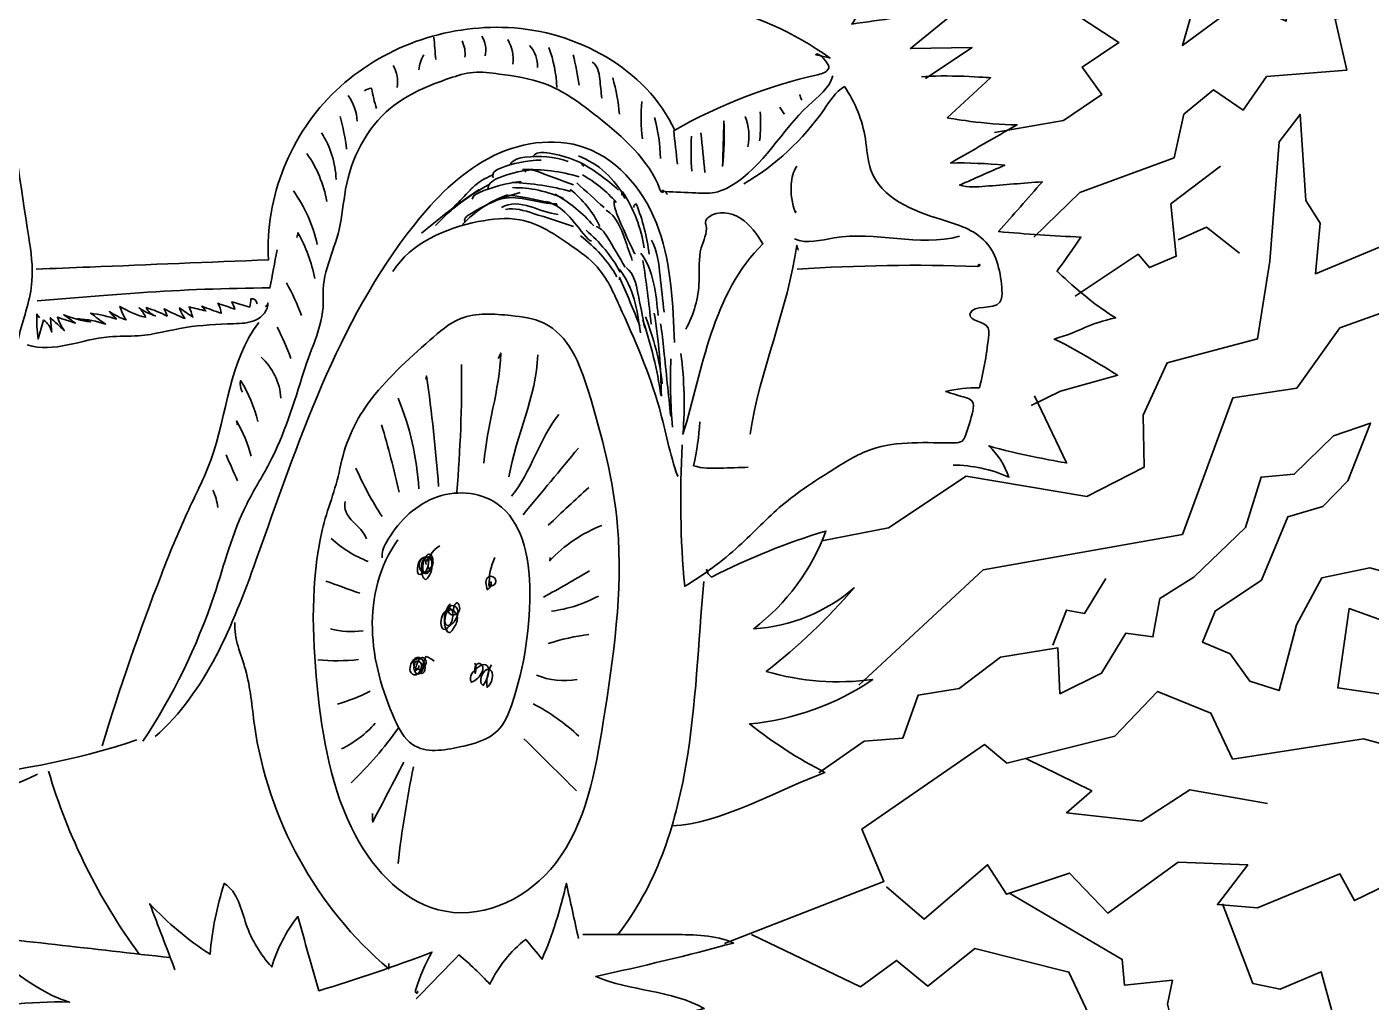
# Model space of a CAD drawing. Extents: x 6 to 143, y -103 to -23.
# Drawn here: x 101.28 to 124.5, y -82.85 to -66.01 of the extents above; entities that cross this region are included whole.
import ezdxf

# ---------------------------------------------------------------- set-up
doc = ezdxf.new("R2010")
doc.units = 0
doc.header["$MEASUREMENT"] = 0
doc.layers.add('Delorean', color=7, linetype='Continuous', lineweight=0)
doc.layers.add('Lightning', color=7, linetype='Continuous', lineweight=0)

msp = doc.modelspace()

# ---------------------------------------------------------------- linework, layer by layer
at = {"layer": 'Delorean', "color": 250, "lineweight": 35, "true_color": 0x231f20}
for points, knots in [([(101.445, -70.192), (101.753, -70.179), (102.062, -70.167), (102.37, -70.155), (103.399, -70.113), (104.428, -70.072), (105.457, -70.03), (105.391, -68.949), (105.839, -67.853), (106.624, -67.106), (107.409, -66.359), (108.512, -65.967), (109.594, -66.02), (110.776, -66.079), (111.97, -66.72), (112.471, -67.792), (113.242, -67.353), (114.078, -67.029), (114.944, -66.834), (115.018, -66.817), (115.103, -66.792), (115.13, -66.721), (115.157, -66.65), (114.944, -66.421), (114.907, -66.488), (114.99, -66.508), (115.072, -66.527), (115.154, -66.547), (113.905, -65.641), (112.315, -65.379), (110.79, -65.142), (109.133, -64.885), (107.477, -64.628), (105.82, -64.371), (105.253, -64.283), (104.684, -64.195), (104.11, -64.172), (103.127, -64.132), (102.137, -64.285), (101.16, -64.165), (100.69, -64.107), (100.227, -63.987), (99.753, -63.961)], [0, 0, 0, 0, 1, 1, 1, 2, 2, 2, 3, 3, 3, 4, 4, 4, 5, 5, 5, 6, 6, 6, 7, 7, 7, 8, 8, 8, 9, 9, 9, 10, 10, 10, 11, 11, 11, 12, 12, 12, 13, 13, 13, 14, 14, 14, 14]), ([(100.395, -64.287), (100.774, -66.059), (101.046, -67.851), (101.317, -69.643), (101.355, -69.893), (101.393, -70.146), (101.373, -70.398), (101.348, -70.711), (101.235, -71.009), (101.156, -71.312), (101.005, -71.893), (100.979, -72.506), (100.764, -73.067), (100.625, -73.431), (100.41, -73.763), (100.279, -74.131), (100.152, -74.491), (100.109, -74.874), (100.011, -75.243), (99.876, -75.753), (99.638, -76.228), (99.434, -76.715), (99.131, -77.442), (98.903, -78.201), (98.755, -78.975), (98.777, -78.93), (98.799, -78.884), (98.821, -78.839)], [0, 0, 0, 0, 1, 1, 1, 2, 2, 2, 3, 3, 3, 4, 4, 4, 5, 5, 5, 6, 6, 6, 7, 7, 7, 8, 8, 8, 9, 9, 9, 9]), ([(103.289, -78.344), (103.807, -77.561), (104.221, -76.71), (104.518, -75.82), (104.694, -75.292), (104.831, -74.747), (105.08, -74.249), (105.2, -74.009), (105.345, -73.784), (105.469, -73.547), (105.732, -73.046), (105.899, -72.502), (106.066, -71.961), (106.183, -71.581), (106.431, -71.098), (106.401, -70.698), (106.37, -70.271), (106.578, -69.916), (106.677, -69.508), (106.732, -69.28), (106.746, -69.044), (106.788, -68.813), (106.886, -68.276), (107.144, -67.756), (107.566, -67.41), (107.861, -67.168), (108.221, -67.019), (108.583, -66.896), (108.716, -66.85), (108.851, -66.807), (108.991, -66.794), (109.141, -66.78), (109.292, -66.801), (109.441, -66.822), (109.703, -66.858), (109.967, -66.895), (110.216, -66.986), (110.558, -67.112), (110.855, -67.336), (111.141, -67.563), (111.578, -67.91), (112.022, -68.294), (112.216, -68.817), (112.222, -68.833), (112.228, -68.85), (112.243, -68.859), (112.257, -68.868), (112.281, -68.861), (112.282, -68.844), (112.283, -68.827), (112.248, -68.827), (112.253, -68.843)], [0, 0, 0, 0, 1, 1, 1, 2, 2, 2, 3, 3, 3, 4, 4, 4, 5, 5, 5, 6, 6, 6, 7, 7, 7, 8, 8, 8, 9, 9, 9, 10, 10, 10, 11, 11, 11, 12, 12, 12, 13, 13, 13, 14, 14, 14, 15, 15, 15, 16, 16, 16, 17, 17, 17, 17]), ([(111.046, -66.617), (111.143, -66.673), (111.165, -66.8), (111.177, -66.911), (111.189, -67.02), (111.201, -67.129), (111.212, -67.238)], [0, 0, 0, 0, 1, 1, 1, 2, 2, 2, 2]), ([(107.112, -67.115), (107.147, -67.086), (107.192, -67.069), (107.237, -67.067), (107.256, -67.186), (107.285, -67.304), (107.323, -67.418)], [0, 0, 0, 0, 1, 1, 1, 2, 2, 2, 2]), ([(112.347, -68.903), (112.334, -68.886), (112.32, -68.868), (112.306, -68.851), (112.482, -68.859), (112.658, -68.867), (112.835, -68.875), (112.961, -68.881), (113.09, -68.887), (113.213, -68.855), (113.298, -68.833), (113.378, -68.794), (113.454, -68.749), (114.005, -68.418), (114.311, -67.799), (114.784, -67.363), (114.948, -67.211), (115.143, -67.067), (115.204, -66.852)], [0, 0, 0, 0, 1, 1, 1, 2, 2, 2, 3, 3, 3, 4, 4, 4, 5, 5, 5, 6, 6, 6, 6]), ([(112.602, -73.227), (112.554, -74.04), (112.568, -74.856), (112.644, -75.667), (112.979, -75.468), (113.294, -75.234), (113.581, -74.97), (113.833, -74.74), (114.065, -74.487), (114.326, -74.266), (114.593, -74.042), (114.888, -73.854), (115.183, -73.667), (115.4, -73.529), (115.619, -73.39), (115.862, -73.306), (116.32, -73.147), (116.82, -73.196), (117.305, -73.189), (117.349, -73.188), (117.397, -73.186), (117.432, -73.159), (117.462, -73.136), (117.478, -73.099), (117.491, -73.063), (117.542, -72.925), (117.585, -72.784), (117.617, -72.641), (117.63, -72.582), (117.64, -72.513), (117.601, -72.466), (117.575, -72.434), (117.534, -72.421), (117.494, -72.409), (117.378, -72.375), (117.263, -72.34), (117.147, -72.305), (117.339, -72.26), (117.536, -72.238), (117.733, -72.24), (117.811, -71.938), (117.864, -71.63), (117.893, -71.32), (117.897, -71.28), (117.899, -71.239), (117.882, -71.203), (117.822, -71.078), (117.566, -71.106), (117.569, -70.967), (117.625, -70.779), (117.967, -70.915), (118.085, -70.759), (118.127, -70.703), (118.126, -70.628), (118.122, -70.558), (118.102, -70.26), (118.043, -69.945), (117.842, -69.723), (117.647, -69.509), (117.353, -69.42), (117.076, -69.336), (116.584, -69.186), (116.035, -68.967), (115.859, -68.484), (115.797, -68.311), (115.791, -68.124), (115.763, -67.943), (115.713, -67.62), (115.588, -67.309), (115.402, -67.04), (115.248, -67.128), (115.15, -67.287), (115.049, -67.433), (114.689, -67.957), (114.212, -68.399), (113.664, -68.719)], [0, 0, 0, 0, 1, 1, 1, 2, 2, 2, 3, 3, 3, 4, 4, 4, 5, 5, 5, 6, 6, 6, 7, 7, 7, 8, 8, 8, 9, 9, 9, 10, 10, 10, 11, 11, 11, 12, 12, 12, 13, 13, 13, 14, 14, 14, 15, 15, 15, 16, 16, 16, 17, 17, 17, 18, 18, 18, 19, 19, 19, 20, 20, 20, 21, 21, 21, 22, 22, 22, 23, 23, 23, 24, 24, 24, 25, 25, 25, 25]), ([(113.296, -68.419), (113.323, -68.159), (113.331, -67.897), (113.32, -67.636), (113.312, -67.897), (113.305, -68.158), (113.296, -68.419)], [0, 0, 0, 0, 1, 1, 1, 2, 2, 2, 2]), ([(103.498, -78.264), (104.386, -77.484), (104.841, -76.335), (105.24, -75.223), (105.967, -73.202), (106.639, -71.105), (107.976, -69.424), (108.334, -68.973), (108.746, -68.551), (109.254, -68.279), (109.762, -68.008), (110.379, -67.902), (110.922, -68.094), (111.541, -68.314), (111.98, -68.891), (112.197, -69.512), (112.414, -70.133), (112.442, -70.801), (112.467, -71.458)], [0, 0, 0, 0, 1, 1, 1, 2, 2, 2, 3, 3, 3, 4, 4, 4, 5, 5, 5, 6, 6, 6, 6]), ([(109.633, -68.381), (109.683, -68.298), (109.788, -68.271), (109.884, -68.259), (110.135, -68.228), (110.393, -68.253), (110.633, -68.332)], [0, 0, 0, 0, 1, 1, 1, 2, 2, 2, 2]), ([(110.022, -68.26), (110.04, -68.185), (110.141, -68.172), (110.218, -68.18), (110.457, -68.203), (110.692, -68.274), (110.905, -68.386)], [0, 0, 0, 0, 1, 1, 1, 2, 2, 2, 2]), ([(109.338, -68.616), (109.317, -68.585), (109.328, -68.54), (109.353, -68.512), (109.378, -68.483), (109.414, -68.467), (109.449, -68.453), (109.677, -68.362), (109.921, -68.313), (110.166, -68.308)], [0, 0, 0, 0, 1, 1, 1, 2, 2, 2, 3, 3, 3, 3]), ([(109.887, -68.515), (109.92, -68.457), (110.006, -68.473), (110.069, -68.495), (110.287, -68.576), (110.506, -68.656), (110.725, -68.736)], [0, 0, 0, 0, 1, 1, 1, 2, 2, 2, 2]), ([(110.902, -68.42), (110.884, -68.408), (110.872, -68.387), (110.87, -68.366), (111.097, -68.494), (111.309, -68.649), (111.499, -68.827)], [0, 0, 0, 0, 1, 1, 1, 2, 2, 2, 2]), ([(114.578, -68.415), (114.516, -68.504), (114.491, -68.614), (114.483, -68.723), (114.47, -68.89), (114.496, -69.059), (114.556, -69.216), (114.562, -69.209), (114.567, -69.203), (114.573, -69.196)], [0, 0, 0, 0, 1, 1, 1, 2, 2, 2, 3, 3, 3, 3]), ([(108.624, -69.155), (108.718, -69.057), (108.811, -68.959), (108.904, -68.861), (108.947, -68.817), (108.989, -68.772), (109.037, -68.733), (109.13, -68.657), (109.24, -68.605), (109.348, -68.554)], [0, 0, 0, 0, 1, 1, 1, 2, 2, 2, 3, 3, 3, 3]), ([(108.974, -68.982), (108.982, -68.927), (109.039, -68.895), (109.09, -68.872), (109.321, -68.772), (109.567, -68.705), (109.817, -68.676)], [0, 0, 0, 0, 1, 1, 1, 2, 2, 2, 2]), ([(109.243, -68.808), (109.248, -68.706), (109.355, -68.643), (109.45, -68.606), (109.611, -68.544), (109.78, -68.502), (109.952, -68.48)], [0, 0, 0, 0, 1, 1, 1, 2, 2, 2, 2]), ([(108.855, -69.383), (108.838, -69.363), (108.841, -69.331), (108.855, -69.308), (108.87, -69.285), (108.893, -69.27), (108.915, -69.255), (109.189, -69.08), (109.49, -68.949), (109.805, -68.869)], [0, 0, 0, 0, 1, 1, 1, 2, 2, 2, 3, 3, 3, 3]), ([(111.559, -68.915), (111.555, -68.895), (111.559, -68.874), (111.572, -68.857), (111.765, -69.147), (111.893, -69.481), (111.942, -69.826)], [0, 0, 0, 0, 1, 1, 1, 2, 2, 2, 2]), ([(109.48, -69.129), (109.623, -69.038), (109.81, -69.059), (109.972, -69.109), (110.134, -69.158), (110.291, -69.234), (110.461, -69.245)], [0, 0, 0, 0, 1, 1, 1, 2, 2, 2, 2]), ([(109.55, -69.161), (109.71, -69.127), (109.873, -69.178), (110.028, -69.228), (110.261, -69.304), (110.494, -69.38), (110.726, -69.455)], [0, 0, 0, 0, 1, 1, 1, 2, 2, 2, 2]), ([(110.259, -69.024), (110.418, -69.065), (110.551, -69.174), (110.662, -69.296), (110.772, -69.418), (110.866, -69.555), (110.979, -69.674), (110.995, -69.69), (111.014, -69.707), (111.036, -69.707)], [0, 0, 0, 0, 1, 1, 1, 2, 2, 2, 3, 3, 3, 3]), ([(111.424, -69.049), (111.424, -69.037), (111.423, -69.025), (111.423, -69.013), (111.418, -69.096), (111.449, -69.176), (111.48, -69.252), (111.57, -69.475), (111.668, -69.695), (111.773, -69.911), (111.775, -69.917), (111.78, -69.924), (111.786, -69.923), (111.792, -69.923), (111.792, -69.91), (111.786, -69.913)], [0, 0, 0, 0, 1, 1, 1, 2, 2, 2, 3, 3, 3, 4, 4, 4, 5, 5, 5, 5]), ([(111.761, -69.129), (111.758, -69.1), (111.779, -69.071), (111.807, -69.064), (111.918, -69.343), (111.993, -69.636), (112.03, -69.934)], [0, 0, 0, 0, 1, 1, 1, 2, 2, 2, 2]), ([(107.603, -70.231), (107.919, -69.739), (108.506, -69.486), (109.08, -69.371), (109.316, -69.324), (109.561, -69.295), (109.798, -69.339), (110.126, -69.4), (110.411, -69.595), (110.685, -69.787), (110.843, -69.897), (111.002, -70.009), (111.13, -70.152), (111.303, -70.346), (111.411, -70.587), (111.517, -70.823), (111.776, -71.402), (112.036, -71.984), (112.206, -72.594), (112.314, -72.985), (112.385, -73.386), (112.523, -73.767), (112.508, -73.732), (112.493, -73.697), (112.478, -73.662)], [0, 0, 0, 0, 1, 1, 1, 2, 2, 2, 3, 3, 3, 4, 4, 4, 5, 5, 5, 6, 6, 6, 7, 7, 7, 8, 8, 8, 8]), ([(111.288, -69.174), (111.464, -69.275), (111.544, -69.483), (111.61, -69.674), (111.653, -69.797), (111.696, -69.92), (111.739, -70.043)], [0, 0, 0, 0, 1, 1, 1, 2, 2, 2, 2]), ([(112.662, -71.227), (112.803, -70.975), (112.883, -70.688), (112.893, -70.399), (112.9, -70.206), (112.876, -70.008), (112.929, -69.822), (112.965, -69.697), (113.037, -69.573), (113.014, -69.444), (113.008, -69.415), (112.999, -69.386), (113.006, -69.357), (113.013, -69.329), (113.035, -69.308), (113.058, -69.291), (113.216, -69.174), (113.446, -69.206), (113.61, -69.314), (113.774, -69.421), (113.887, -69.589), (113.995, -69.752), (113.565, -70.173), (113.293, -70.731), (113.102, -71.301), (112.91, -71.871), (112.79, -72.463), (112.614, -73.038), (112.649, -72.576), (112.638, -72.11), (112.579, -71.65)], [0, 0, 0, 0, 1, 1, 1, 2, 2, 2, 3, 3, 3, 4, 4, 4, 5, 5, 5, 6, 6, 6, 7, 7, 7, 8, 8, 8, 9, 9, 9, 10, 10, 10, 10]), ([(105.946, -69.645), (105.953, -69.618), (105.959, -69.59), (105.965, -69.563), (106.101, -69.809), (106.2, -70.075), (106.256, -70.351)], [0, 0, 0, 0, 1, 1, 1, 2, 2, 2, 2]), ([(111.115, -69.453), (111.2, -69.478), (111.255, -69.558), (111.303, -69.633), (111.411, -69.806), (111.514, -69.982), (111.613, -70.16)], [0, 0, 0, 0, 1, 1, 1, 2, 2, 2, 2]), ([(114.541, -69.668), (114.751, -69.765), (114.994, -69.689), (115.222, -69.651), (115.937, -69.532), (116.688, -69.814), (117.389, -69.624)], [0, 0, 0, 0, 1, 1, 1, 2, 2, 2, 2]), ([(101.461, -70.737), (101.843, -70.707), (102.225, -70.677), (102.606, -70.646), (102.814, -70.63), (103.022, -70.614), (103.229, -70.599), (103.979, -70.547), (104.73, -70.519), (105.481, -70.516), (105.522, -70.298), (105.563, -70.079), (105.604, -69.86)], [0, 0, 0, 0, 1, 1, 1, 2, 2, 2, 3, 3, 3, 4, 4, 4, 4]), ([(112.07, -69.69), (112.171, -69.878), (112.196, -70.097), (112.22, -70.309), (112.242, -70.518), (112.265, -70.727), (112.288, -70.936)], [0, 0, 0, 0, 1, 1, 1, 2, 2, 2, 2]), ([(114.604, -69.864), (114.596, -69.836), (114.588, -69.807), (114.581, -69.778), (114.422, -70.888), (113.94, -71.931), (113.773, -73.039)], [0, 0, 0, 0, 1, 1, 1, 2, 2, 2, 2]), ([(111.635, -70.165), (111.764, -70.269), (111.804, -70.445), (111.836, -70.607), (111.875, -70.807), (111.915, -71.008), (111.954, -71.209)], [0, 0, 0, 0, 1, 1, 1, 2, 2, 2, 2]), ([(114.588, -70.193), (115.622, -70.124), (116.658, -70.108), (117.693, -70.143), (117.712, -70.144), (117.737, -70.14), (117.74, -70.122), (117.743, -70.103), (117.702, -70.113), (117.718, -70.123)], [0, 0, 0, 0, 1, 1, 1, 2, 2, 2, 3, 3, 3, 3]), ([(111.518, -70.375), (111.517, -70.361), (111.516, -70.347), (111.515, -70.333), (111.641, -70.611), (111.76, -70.892), (111.871, -71.177)], [0, 0, 0, 0, 1, 1, 1, 2, 2, 2, 2]), ([(101.289, -71.501), (101.747, -71.642), (102.226, -71.404), (102.703, -71.36), (102.872, -71.345), (103.043, -71.354), (103.213, -71.342), (103.487, -71.321), (103.754, -71.243), (104.025, -71.199), (104.299, -71.155), (104.576, -71.144), (104.853, -71.134), (104.983, -71.13), (105.116, -71.125), (105.234, -71.071), (105.352, -71.018), (105.452, -70.903), (105.448, -70.774), (105.451, -70.803), (105.428, -70.832), (105.398, -70.834)], [0, 0, 0, 0, 1, 1, 1, 2, 2, 2, 3, 3, 3, 4, 4, 4, 5, 5, 5, 6, 6, 6, 7, 7, 7, 7]), ([(101.5, -71.031), (101.486, -71.01), (101.472, -70.989), (101.458, -70.968), (101.451, -71.111), (101.458, -71.254), (101.478, -71.395), (101.509, -71.287), (101.541, -71.178), (101.572, -71.07), (101.643, -71.118), (101.695, -71.195), (101.713, -71.279), (101.706, -71.196), (101.699, -71.113), (101.692, -71.031), (101.772, -71.104), (101.851, -71.178), (101.931, -71.251), (101.88, -71.181), (101.84, -71.103), (101.812, -71.021), (101.915, -71.055), (102.019, -71.089), (102.122, -71.123), (102.055, -71.075), (101.989, -71.027), (101.922, -70.979), (102.07, -71.04), (102.227, -71.081), (102.386, -71.103), (102.316, -71.074), (102.242, -71.055), (102.167, -71.049), (102.329, -71.059), (102.49, -71.09), (102.643, -71.141), (102.558, -71.078), (102.472, -71.016), (102.386, -70.953), (102.537, -70.972), (102.687, -71.007), (102.832, -71.055), (102.791, -71.011), (102.751, -70.967), (102.71, -70.924), (102.799, -70.985), (102.897, -71.034), (102.999, -71.068), (102.954, -70.996), (102.918, -70.917), (102.892, -70.836), (103.028, -70.921), (103.178, -70.984), (103.334, -71.023), (103.31, -70.961), (103.271, -70.904), (103.221, -70.86), (103.31, -70.917), (103.405, -70.964), (103.504, -71), (103.435, -70.976), (103.376, -70.922), (103.346, -70.855), (103.471, -70.893), (103.591, -70.942), (103.706, -71.002), (103.69, -70.96), (103.673, -70.918), (103.657, -70.876), (103.772, -70.939), (103.891, -70.995), (104.013, -71.043), (103.975, -70.987), (103.942, -70.925), (103.918, -70.861), (103.995, -70.914), (104.073, -70.967), (104.151, -71.02), (104.13, -70.961), (104.108, -70.901), (104.086, -70.842), (104.183, -70.866), (104.28, -70.89), (104.376, -70.914), (104.353, -70.887), (104.329, -70.86), (104.305, -70.833), (104.417, -70.874), (104.529, -70.914), (104.64, -70.954), (104.634, -70.893), (104.613, -70.834), (104.581, -70.781), (104.68, -70.815), (104.779, -70.848), (104.877, -70.882), (104.86, -70.839), (104.842, -70.797), (104.825, -70.754), (104.928, -70.785), (105.031, -70.815), (105.134, -70.846), (105.141, -70.798), (105.147, -70.75), (105.154, -70.703), (105.205, -70.694), (105.259, -70.738), (105.262, -70.79)], [0, 0, 0, 0, 1, 1, 1, 2, 2, 2, 3, 3, 3, 4, 4, 4, 5, 5, 5, 6, 6, 6, 7, 7, 7, 8, 8, 8, 9, 9, 9, 10, 10, 10, 11, 11, 11, 12, 12, 12, 13, 13, 13, 14, 14, 14, 15, 15, 15, 16, 16, 16, 17, 17, 17, 18, 18, 18, 19, 19, 19, 20, 20, 20, 21, 21, 21, 22, 22, 22, 23, 23, 23, 24, 24, 24, 25, 25, 25, 26, 26, 26, 27, 27, 27, 28, 28, 28, 29, 29, 29, 30, 30, 30, 31, 31, 31, 32, 32, 32, 33, 33, 33, 34, 34, 34, 35, 35, 35, 36, 36, 36, 36]), ([(106.297, -77.39), (106.385, -78.28), (106.54, -79.181), (106.959, -79.971), (107.287, -80.591), (107.824, -81.155), (108.514, -81.28), (109.228, -81.409), (109.967, -81.026), (110.411, -80.453), (110.944, -79.765), (111.101, -78.867), (111.237, -78.008), (111.413, -76.893), (111.581, -75.764), (111.484, -74.64), (111.416, -73.839), (111.213, -73.055), (110.976, -72.287), (110.834, -71.828), (110.64, -71.326), (110.206, -71.121), (110.031, -71.038), (109.835, -71.015), (109.642, -70.994), (109.352, -70.963), (109.048, -70.939), (108.777, -71.046), (108.574, -71.126), (108.406, -71.274), (108.243, -71.418), (107.862, -71.755), (107.478, -72.097), (107.178, -72.508), (106.929, -72.85), (106.77, -73.221), (106.69, -73.635), (106.62, -73.999), (106.467, -74.337), (106.384, -74.7), (106.184, -75.58), (106.208, -76.497), (106.297, -77.39)], [0, 0, 0, 0, 1, 1, 1, 2, 2, 2, 3, 3, 3, 4, 4, 4, 5, 5, 5, 6, 6, 6, 7, 7, 7, 8, 8, 8, 9, 9, 9, 10, 10, 10, 11, 11, 11, 12, 12, 12, 13, 13, 13, 14, 14, 14, 14]), ([(102.584, -78.424), (102.889, -77.425), (103.23, -76.437), (103.608, -75.463), (103.747, -75.104), (103.891, -74.747), (104.053, -74.398), (104.193, -74.096), (104.348, -73.8), (104.461, -73.487), (104.747, -72.692), (104.772, -71.778), (105.291, -71.111)], [0, 0, 0, 0, 1, 1, 1, 2, 2, 2, 3, 3, 3, 4, 4, 4, 4]), ([(112.227, -71.136), (112.253, -71.287), (112.268, -71.439), (112.284, -71.591), (112.323, -71.972), (112.363, -72.353), (112.402, -72.733)], [0, 0, 0, 0, 1, 1, 1, 2, 2, 2, 2]), ([(109.422, -71.734), (109.437, -71.704), (109.452, -71.673), (109.467, -71.642), (109.451, -72.283), (109.222, -72.902), (109.177, -73.542)], [0, 0, 0, 0, 1, 1, 1, 2, 2, 2, 2]), ([(105.005, -72.315), (104.973, -72.254), (104.962, -72.183), (104.972, -72.115), (105.112, -72.331), (105.213, -72.571), (105.271, -72.822)], [0, 0, 0, 0, 1, 1, 1, 2, 2, 2, 2]), ([(108.176, -72.096), (108.18, -72.076), (108.183, -72.056), (108.186, -72.036), (108.276, -72.67), (108.345, -73.306), (108.393, -73.945)], [0, 0, 0, 0, 1, 1, 1, 2, 2, 2, 2]), ([(104.922, -72.879), (104.917, -72.857), (104.912, -72.834), (104.906, -72.812), (105.015, -73.004), (105.1, -73.21), (105.159, -73.423)], [0, 0, 0, 0, 1, 1, 1, 2, 2, 2, 2]), ([(112.906, -72.826), (112.89, -73.081), (112.853, -73.335), (112.797, -73.585), (112.944, -73.637), (113.104, -73.633), (113.259, -73.628), (113.42, -73.623), (113.58, -73.617), (113.741, -73.612)], [0, 0, 0, 0, 1, 1, 1, 2, 2, 2, 3, 3, 3, 3]), ([(107.688, -74.865), (107.373, -75.307), (107.238, -75.861), (107.25, -76.403), (107.263, -76.945), (107.417, -77.476), (107.638, -77.971), (107.711, -78.133), (107.797, -78.3), (107.944, -78.399), (108.177, -78.556), (108.487, -78.501), (108.762, -78.441), (108.998, -78.389), (109.247, -78.329), (109.417, -78.157), (109.536, -78.035), (109.601, -77.871), (109.656, -77.709), (109.879, -77.05), (109.985, -76.352), (109.968, -75.657), (109.954, -75.13), (109.836, -74.546), (109.405, -74.243), (109.092, -74.023), (108.663, -74.004), (108.309, -74.148), (107.955, -74.292), (107.673, -74.583), (107.487, -74.917), (107.444, -74.996), (107.404, -75.085), (107.421, -75.174)], [0, 0, 0, 0, 1, 1, 1, 2, 2, 2, 3, 3, 3, 4, 4, 4, 5, 5, 5, 6, 6, 6, 7, 7, 7, 8, 8, 8, 9, 9, 9, 10, 10, 10, 11, 11, 11, 11]), ([(106.782, -74.206), (106.743, -74.329), (106.822, -74.457), (106.911, -74.55), (107.001, -74.643), (107.109, -74.728), (107.15, -74.85)], [0, 0, 0, 0, 1, 1, 1, 2, 2, 2, 2]), ([(110.326, -75.17), (110.321, -75.189), (110.317, -75.208), (110.312, -75.227), (110.564, -74.961), (110.874, -74.752), (111.213, -74.616)], [0, 0, 0, 0, 1, 1, 1, 2, 2, 2, 2]), ([(108.418, -74.971), (108.273, -75.037), (108.187, -75.211), (108.221, -75.366), (108.286, -75.356), (108.32, -75.268), (108.285, -75.213), (108.25, -75.157), (108.164, -75.147), (108.111, -75.186), (108.059, -75.226), (108.044, -75.304), (108.07, -75.365), (108.083, -75.394), (108.106, -75.42), (108.137, -75.428), (108.192, -75.441), (108.242, -75.389), (108.267, -75.338), (108.3, -75.27), (108.312, -75.178), (108.257, -75.126), (108.249, -75.118), (108.238, -75.112), (108.227, -75.112), (108.213, -75.113), (108.202, -75.125), (108.193, -75.136), (108.142, -75.203), (108.116, -75.289), (108.121, -75.373), (108.122, -75.397), (108.127, -75.422), (108.145, -75.436), (108.19, -75.471), (108.246, -75.41), (108.268, -75.358), (108.295, -75.297), (108.317, -75.213), (108.262, -75.174), (108.219, -75.143), (108.153, -75.171), (108.126, -75.217), (108.098, -75.262), (108.098, -75.319), (108.098, -75.372), (108.099, -75.443), (108.112, -75.532), (108.179, -75.553), (108.251, -75.482), (108.289, -75.379), (108.28, -75.278), (108.277, -75.245), (108.268, -75.21), (108.244, -75.187), (108.196, -75.141), (108.111, -75.165), (108.072, -75.218), (108.034, -75.27), (108.029, -75.341), (108.029, -75.406), (108.03, -75.426), (108.032, -75.45), (108.049, -75.459), (108.061, -75.466), (108.076, -75.464), (108.089, -75.46), (108.195, -75.429), (108.253, -75.289), (108.2, -75.192), (108.174, -75.216), (108.166, -75.256), (108.179, -75.289)], [0, 0, 0, 0, 1, 1, 1, 2, 2, 2, 3, 3, 3, 4, 4, 4, 5, 5, 5, 6, 6, 6, 7, 7, 7, 8, 8, 8, 9, 9, 9, 10, 10, 10, 11, 11, 11, 12, 12, 12, 13, 13, 13, 14, 14, 14, 15, 15, 15, 16, 16, 16, 17, 17, 17, 18, 18, 18, 19, 19, 19, 20, 20, 20, 21, 21, 21, 22, 22, 22, 23, 23, 23, 24, 24, 24, 24]), ([(109.367, -75.172), (109.29, -75.321), (109.257, -75.492), (109.274, -75.658), (109.327, -75.675), (109.389, -75.627), (109.385, -75.572), (109.381, -75.517), (109.313, -75.478), (109.264, -75.502), (109.189, -75.539), (109.207, -75.65), (109.238, -75.728), (109.284, -75.701), (109.31, -75.643), (109.299, -75.591), (109.266, -75.598), (109.248, -75.641), (109.266, -75.669)], [0, 0, 0, 0, 1, 1, 1, 2, 2, 2, 3, 3, 3, 4, 4, 4, 5, 5, 5, 6, 6, 6, 6]), ([(112.976, -75.584), (112.873, -76.644), (112.845, -77.713), (112.665, -78.763), (112.484, -79.813), (112.14, -80.86), (111.478, -81.694)], [0, 0, 0, 0, 1, 1, 1, 2, 2, 2, 2]), ([(108.583, -76.094), (108.585, -76.054), (108.587, -76.014), (108.59, -75.974), (108.49, -76.097), (108.466, -76.277), (108.53, -76.422), (108.539, -76.443), (108.554, -76.466), (108.577, -76.467), (108.598, -76.467), (108.614, -76.448), (108.626, -76.43), (108.667, -76.372), (108.709, -76.31), (108.717, -76.24), (108.725, -76.169), (108.688, -76.088), (108.619, -76.072), (108.564, -76.06), (108.506, -76.092), (108.476, -76.139), (108.445, -76.186), (108.436, -76.244), (108.434, -76.3), (108.433, -76.352), (108.457, -76.421), (108.508, -76.412), (108.524, -76.41), (108.538, -76.399), (108.549, -76.387), (108.621, -76.315), (108.653, -76.206), (108.632, -76.107), (108.626, -76.081), (108.609, -76.05), (108.582, -76.055), (108.569, -76.058), (108.559, -76.071), (108.551, -76.083), (108.518, -76.137), (108.501, -76.201), (108.502, -76.265), (108.503, -76.288), (108.507, -76.313), (108.523, -76.33), (108.569, -76.376), (108.641, -76.314), (108.674, -76.258), (108.702, -76.21), (108.731, -76.158), (108.728, -76.103), (108.726, -76.047), (108.679, -75.99), (108.624, -75.999), (108.564, -76.008), (108.542, -76.098), (108.585, -76.14), (108.629, -76.181), (108.71, -76.165), (108.741, -76.114), (108.773, -76.062), (108.758, -75.99), (108.714, -75.948), (108.652, -75.984), (108.634, -76.078), (108.679, -76.133)], [0, 0, 0, 0, 1, 1, 1, 2, 2, 2, 3, 3, 3, 4, 4, 4, 5, 5, 5, 6, 6, 6, 7, 7, 7, 8, 8, 8, 9, 9, 9, 10, 10, 10, 11, 11, 11, 12, 12, 12, 13, 13, 13, 14, 14, 14, 15, 15, 15, 16, 16, 16, 17, 17, 17, 18, 18, 18, 19, 19, 19, 20, 20, 20, 21, 21, 21, 22, 22, 22, 22]), ([(104.878, -76.293), (104.854, -76.572), (104.982, -76.838), (105.059, -77.107), (105.148, -77.417), (105.17, -77.742), (105.214, -78.062), (105.441, -79.685), (106.283, -81.215), (107.534, -82.275), (107.534, -82.243), (107.534, -82.212), (107.533, -82.181)], [0, 0, 0, 0, 1, 1, 1, 2, 2, 2, 3, 3, 3, 4, 4, 4, 4]), ([(108.317, -76.958), (108.274, -76.925), (108.226, -76.898), (108.175, -76.878), (108.132, -76.972), (108.104, -77.073), (108.093, -77.176), (108.138, -77.184), (108.16, -77.123), (108.16, -77.078), (108.158, -76.992), (108.111, -76.885), (108.026, -76.895), (107.972, -76.902), (107.937, -76.956), (107.917, -77.008), (107.902, -77.048), (107.892, -77.094), (107.905, -77.135), (107.919, -77.176), (107.964, -77.21), (108.006, -77.196), (108.031, -77.187), (108.048, -77.165), (108.062, -77.143), (108.087, -77.105), (108.109, -77.059), (108.098, -77.015), (108.087, -76.971), (108.025, -76.941), (107.993, -76.974), (107.979, -76.988), (107.976, -77.009), (107.972, -77.029), (107.962, -77.092), (107.974, -77.184), (108.038, -77.184), (108.082, -77.184), (108.109, -77.137), (108.124, -77.097), (108.142, -77.047), (108.155, -76.988), (108.124, -76.945), (108.084, -76.89), (107.981, -76.912), (107.963, -76.978), (107.945, -77.044), (108.013, -77.115), (108.081, -77.105), (108.148, -77.095), (108.193, -77.015), (108.173, -76.95), (108.164, -76.924), (108.144, -76.899), (108.117, -76.897), (108.088, -76.896), (108.066, -76.92), (108.051, -76.944), (108.017, -76.996), (107.998, -77.057), (107.996, -77.119), (108.032, -77.112), (108.059, -77.074), (108.053, -77.038)], [0, 0, 0, 0, 1, 1, 1, 2, 2, 2, 3, 3, 3, 4, 4, 4, 5, 5, 5, 6, 6, 6, 7, 7, 7, 8, 8, 8, 9, 9, 9, 10, 10, 10, 11, 11, 11, 12, 12, 12, 13, 13, 13, 14, 14, 14, 15, 15, 15, 16, 16, 16, 17, 17, 17, 18, 18, 18, 19, 19, 19, 20, 20, 20, 21, 21, 21, 21]), ([(109.306, -77.021), (109.24, -77.14), (109.213, -77.28), (109.23, -77.415), (109.297, -77.362), (109.333, -77.273), (109.322, -77.188), (109.318, -77.152), (109.301, -77.113), (109.266, -77.102), (109.214, -77.086), (109.171, -77.143), (109.147, -77.193), (109.117, -77.256), (109.101, -77.352), (109.166, -77.378), (109.212, -77.315), (109.244, -77.241), (109.257, -77.163), (109.266, -77.111), (109.259, -77.045), (109.211, -77.024), (109.167, -77.005), (109.118, -77.036), (109.08, -77.065), (109.039, -77.097), (108.996, -77.13), (108.969, -77.175), (108.942, -77.22), (108.933, -77.28), (108.961, -77.324), (109.042, -77.292), (109.109, -77.226), (109.144, -77.146), (109.167, -77.094), (109.163, -77.015), (109.108, -77.002), (109.071, -76.993), (109.034, -77.024), (109.023, -77.06), (109.011, -77.097), (109.019, -77.136), (109.026, -77.173), (109.05, -77.117), (109.049, -77.051), (109.022, -76.997)], [0, 0, 0, 0, 1, 1, 1, 2, 2, 2, 3, 3, 3, 4, 4, 4, 5, 5, 5, 6, 6, 6, 7, 7, 7, 8, 8, 8, 9, 9, 9, 10, 10, 10, 11, 11, 11, 12, 12, 12, 13, 13, 13, 14, 14, 14, 15, 15, 15, 15]), ([(79.333, -81.084), (82.102, -80.621), (84.873, -80.158), (87.667, -79.884), (91.713, -79.487), (95.793, -79.489), (99.83, -79.007), (100.965, -78.872), (102.103, -78.696), (103.182, -78.318)], [0, 0, 0, 0, 1, 1, 1, 2, 2, 2, 3, 3, 3, 3]), ([(79.267, -81.938), (80.761, -82.044), (82.238, -81.646), (83.72, -81.432), (86.607, -81.013), (89.583, -81.286), (92.424, -80.62), (93.088, -80.465), (93.742, -80.258), (94.419, -80.167), (95.117, -80.073), (95.825, -80.104), (96.529, -80.079), (98.231, -80.017), (99.919, -79.618), (101.47, -78.913)], [0, 0, 0, 0, 1, 1, 1, 2, 2, 2, 3, 3, 3, 4, 4, 4, 5, 5, 5, 5]), ([(107.252, -79.589), (107.253, -79.639), (107.255, -79.689), (107.256, -79.739), (107.435, -79.394), (107.614, -79.049), (107.793, -78.705)], [0, 0, 0, 0, 1, 1, 1, 2, 2, 2, 2])]:
    msp.add_open_spline(points, degree=3, knots=knots, dxfattribs=at)
for points in [[(108.313, -66.188), (108.323, -66.316), (108.334, -66.444), (108.345, -66.572)], [(108.799, -66.25), (108.842, -66.336), (108.86, -66.435), (108.849, -66.53)], [(109.143, -66.168), (109.204, -66.269), (109.224, -66.395), (109.197, -66.51)], [(109.587, -66.227), (109.665, -66.352), (109.698, -66.505), (109.678, -66.651)], [(109.966, -66.329), (110.059, -66.432), (110.109, -66.573), (110.101, -66.712)], [(110.299, -66.366), (110.379, -66.587), (110.425, -66.819), (110.436, -67.054)], [(108.137, -66.491), (108.088, -66.57), (108.06, -66.66), (108.055, -66.752)], [(110.716, -66.489), (110.762, -66.662), (110.796, -66.837), (110.819, -67.015)], [(107.611, -66.674), (107.677, -66.788), (107.701, -66.925), (107.679, -67.054)], [(111.401, -66.89), (111.459, -67.095), (111.497, -67.305), (111.515, -67.517)], [(106.83, -67.195), (106.926, -67.321), (106.982, -67.478), (106.988, -67.636)], [(111.902, -67.295), (111.883, -67.51), (111.887, -67.726), (111.914, -67.94)], [(114.625, -67.174), (114.638, -67.208), (114.652, -67.241), (114.665, -67.275)], [(113.945, -67.475), (113.961, -67.642), (113.958, -67.811), (113.937, -67.977)], [(114.364, -67.516), (114.337, -67.475), (114.31, -67.435), (114.284, -67.395)], [(106.693, -67.555), (106.745, -67.74), (106.783, -67.928), (106.806, -68.119)], [(112.122, -67.574), (112.185, -67.803), (112.22, -68.041), (112.223, -68.279)], [(113.687, -67.553), (113.752, -67.719), (113.769, -67.903), (113.735, -68.077)], [(106.37, -67.836), (106.526, -68.074), (106.615, -68.356), (106.624, -68.641)], [(112.454, -67.797), (112.475, -67.991), (112.496, -68.185), (112.517, -68.379)], [(112.759, -67.897), (112.75, -68.098), (112.752, -68.3), (112.766, -68.501)], [(112.923, -67.837), (112.946, -68.065), (112.97, -68.293), (112.993, -68.521)], [(106.116, -68.192), (106.292, -68.439), (106.411, -68.725), (106.463, -69.023)], [(110.807, -68.235), (111.153, -68.369), (111.446, -68.636), (111.612, -68.969)], [(109.844, -68.473), (110.173, -68.461), (110.504, -68.503), (110.821, -68.597)], [(109.656, -68.695), (110, -68.706), (110.342, -68.758), (110.674, -68.85)], [(110.78, -68.703), (110.937, -68.845), (111.094, -68.986), (111.251, -69.128)], [(110.877, -68.564), (111.097, -68.687), (111.295, -68.848), (111.462, -69.038)], [(105.89, -68.839), (106.084, -69.119), (106.224, -69.436), (106.3, -69.767)], [(108.101, -69.57), (108.417, -69.301), (108.748, -69.05), (109.092, -68.818)], [(108.341, -69.435), (108.608, -69.155), (108.918, -68.918), (109.258, -68.734)], [(108.808, -69.42), (109.023, -69.189), (109.294, -69.012), (109.591, -68.907)], [(109.482, -68.976), (109.794, -68.899), (110.113, -69.068), (110.434, -69.063)], [(109.603, -68.915), (109.888, -68.947), (110.171, -69.005), (110.447, -69.087)], [(109.67, -68.784), (109.973, -68.782), (110.276, -68.846), (110.553, -68.971)], [(110.408, -68.898), (110.658, -69.041), (110.883, -69.225), (111.072, -69.441)], [(110.666, -68.815), (110.882, -68.985), (111.058, -69.206), (111.177, -69.454)], [(110.844, -69.617), (111.098, -69.807), (111.314, -70.049), (111.474, -70.323)], [(110.94, -69.52), (111.179, -69.722), (111.38, -69.968), (111.53, -70.242)], [(111.886, -69.914), (112.11, -70.218), (112.15, -70.616), (112.183, -70.992)], [(111.921, -70.04), (111.979, -70.405), (112.027, -70.771), (112.063, -71.139)], [(111.51, -70.194), (111.763, -70.492), (111.827, -70.902), (111.881, -71.289)], [(105.767, -70.428), (105.87, -70.608), (105.956, -70.797), (106.024, -70.992)], [(111.967, -71.015), (112.113, -71.385), (112.21, -71.774), (112.255, -72.17)], [(112.118, -70.951), (112.194, -71.425), (112.235, -71.904), (112.24, -72.384)], [(105.606, -71.192), (105.695, -71.368), (105.774, -71.55), (105.844, -71.735)], [(111.921, -71.071), (112.063, -71.494), (112.168, -71.93), (112.234, -72.372)], [(105.329, -71.709), (105.529, -71.889), (105.655, -72.149), (105.671, -72.418)], [(110.106, -71.673), (110.086, -72.395), (109.73, -73.064), (109.608, -73.776)], [(108.79, -71.835), (108.798, -72.572), (108.771, -73.309), (108.707, -74.044)], [(112.404, -71.741), (112.39, -72.134), (112.4, -72.528), (112.433, -72.919)], [(107.694, -72.417), (107.899, -72.915), (108.021, -73.447), (108.055, -73.984)], [(107.41, -72.88), (107.523, -73.265), (107.625, -73.654), (107.715, -74.044)], [(109.651, -74.114), (109.999, -73.693), (110.126, -73.124), (110.472, -72.702)], [(109.852, -74.433), (110.171, -74.049), (110.49, -73.666), (110.809, -73.282)], [(104.725, -73.4), (104.79, -73.548), (104.856, -73.696), (104.921, -73.844)], [(106.965, -73.626), (107.093, -73.916), (107.245, -74.197), (107.417, -74.464)], [(104.498, -74.005), (104.54, -74.101), (104.57, -74.202), (104.584, -74.305)], [(110.288, -74.61), (110.521, -74.394), (110.753, -74.177), (110.986, -73.961)], [(106.538, -74.84), (106.723, -75.011), (106.941, -75.147), (107.176, -75.238)], [(110.208, -75.858), (110.473, -75.705), (110.738, -75.552), (111.002, -75.399)], [(106.446, -75.578), (106.642, -75.648), (106.837, -75.718), (107.033, -75.788)], [(110.346, -76.097), (110.628, -76.06), (110.902, -75.972), (111.153, -75.839)], [(106.527, -76.402), (106.71, -76.45), (106.902, -76.462), (107.089, -76.436)], [(110.286, -76.656), (110.515, -76.583), (110.751, -76.53), (110.989, -76.499)], [(106.308, -76.939), (106.541, -76.961), (106.777, -76.959), (107.011, -76.932)], [(110.084, -77.201), (110.305, -77.293), (110.552, -77.319), (110.787, -77.275)], [(106.65, -77.703), (106.843, -77.645), (107.032, -77.57), (107.213, -77.481)], [(110.027, -77.696), (110.314, -77.846), (110.58, -78.035), (110.817, -78.255)], [(106.716, -78.476), (106.937, -78.367), (107.137, -78.216), (107.301, -78.032)], [(106.884, -79.061), (107.185, -78.771), (107.459, -78.454), (107.702, -78.114)], [(109.868, -78.3), (110.17, -78.6), (110.473, -78.9), (110.776, -79.2)], [(101.658, -78.859), (101.992, -79.992), (102.525, -81.067), (103.225, -82.019)], [(107.693, -80.453), (107.758, -79.894), (107.848, -79.338), (107.961, -78.787)]]:
    msp.add_open_spline(points, degree=3, dxfattribs=at)
at = {"layer": 'Lightning', "color": 250, "lineweight": 35, "true_color": 0x231f20}
for points in [[(120.556, -62.857), (120.476, -64.056), (120.892, -65.079), (120.881, -65.643), (121.484, -65.452), (121.238, -66.327), (122.289, -65.557), (123.032, -65.908), (123.111, -65.016), (124.672, -65.175), (125.862, -64.37), (126.069, -63.45), (127.021, -63.037), (127.726, -62.117), (129.069, -61.958), (129.444, -61.704), (131.989, -61.64), (132.434, -61.265)], [(125.058, -69.64), (123.534, -70.27), (123.614, -69.397), (123.37, -69.006), (123.27, -67.519), (122.91, -67.995), (122.746, -70.053), (122.533, -71.397), (120.974, -71.81), (120.561, -72.715), (120.58, -73.608), (119.587, -74.116), (117.503, -73.767), (116.164, -74.656), (115.014, -74.884)], [(119.386, -70.66), (120.476, -69.934), (120.667, -70.165), (121.132, -69.97), (121.102, -69.686), (121.037, -69.064), (121.894, -68.415)], [(121.164, -69.686), (121.651, -69.468), (122.222, -69.914)], [(115.651, -77.376), (117.796, -75.386), (121.238, -74.772), (122.106, -72.415), (123.212, -72.248), (123.958, -71.206), (124.746, -70.921)], [(125.254, -75.563), (124.476, -75.349), (123.643, -75.524), (123.206, -76.333), (122.906, -77.469), (122.399, -77.305), (122.061, -76.832), (121.587, -76.635), (121.802, -76.095), (122.603, -75.563), (123.056, -74.468), (123.661, -74.292), (124.095, -73.849), (124.484, -72.849), (123.849, -73.071), (123.168, -73.733), (122.595, -73.782), (122.326, -74.654), (121.437, -75.508), (120.849, -75.881), (120.728, -76.541), (120.262, -76.476), (119.841, -77.167), (119.122, -77.524), (119.085, -76.73), (118.095, -76.894), (117.381, -77.434), (116.672, -77.545), (116.41, -78.29), (115.741, -78.344), (114.958, -78.889)], [(119, -76.683), (119.237, -76.079), (119.548, -76.136), (119.913, -75.532)], [(125.715, -77.688), (123.921, -77.421), (124.115, -76.053), (125.413, -76.516)], [(113.333, -81.833), (116.082, -80.765), (115.704, -79.862), (117.818, -78.402), (118.205, -78.722), (120.071, -78.254), (120.81, -77.484), (121.73, -77.857), (122.103, -78.651), (124.365, -78.302), (125.881, -78.714)], [(118.536, -78.639), (119.671, -79.2), (119.237, -79.577), (120.529, -79.725), (121.365, -79.182), (122.709, -79.418)], [(116.127, -80.857), (116.778, -81.413), (117.873, -80.476), (118.198, -80.984), (119.286, -80.619), (119.952, -81.31), (121.164, -80.433), (122.365, -80.476), (121.841, -81.164), (122.533, -81.217), (123.958, -80.635), (124.212, -81.095), (125.135, -80.643), (125.614, -80.921), (126.476, -80.802), (126.79, -80.337), (127.963, -80.225), (127.937, -80.706), (128.529, -80.688), (128.598, -81.487), (130.586, -80.427), (132.455, -80.466)], [(118.239, -80.96), (120.198, -82.111), (120.238, -82.556), (121.065, -82.471), (120.983, -82.884), (121.104, -83.392)], [(121.927, -81.148), (122.455, -82.524), (122.924, -82.626), (123.635, -82.323), (123.833, -83.062), (124.81, -83.667), (124.72, -84.751), (125.053, -84.906), (125.815, -84.481), (126.243, -85.196), (126.422, -86.145), (127.011, -85.952), (127.578, -86.548)], [(113.799, -81.679), (115.677, -82.582), (116.302, -82.127), (116.841, -82.571), (117.656, -81.921), (119.278, -82.328), (119.616, -83.051), (120.061, -83.333), (120.455, -83.179), (120.688, -83.848), (121.137, -84.124), (121.1, -83.32)]]:
    msp.add_lwpolyline(points, dxfattribs=at)
for points, knots in [([(117.995, -67.831), (117.995, -67.831), (119.185, -67.626), (119.185, -67.626), (119.185, -67.626), (119.848, -67.174), (119.848, -67.174), (119.848, -67.174), (119.507, -66.702), (119.507, -66.702), (119.507, -66.702), (120.14, -66.28), (120.14, -66.28), (120.14, -66.28), (119.497, -65.858), (119.497, -65.858), (119.497, -65.858), (119.878, -65.195), (119.878, -65.195), (119.878, -65.195), (119.356, -64.633), (119.356, -64.633), (119.356, -64.633), (119.816, -63.271), (119.816, -63.271), (119.816, -63.271), (119.822, -63.195), (119.793, -63.178), (119.764, -63.161), (119.266, -63.079), (119.266, -63.079)], [0, 0, 0, 0, 1, 1, 1, 2, 2, 2, 3, 3, 3, 4, 4, 4, 5, 5, 5, 6, 6, 6, 7, 7, 7, 8, 8, 8, 9, 9, 9, 10, 10, 10, 10]), ([(113.888, -64.703), (113.888, -64.703), (114.273, -64.848), (114.657, -64.65), (114.733, -64.975), (114.808, -65.3), (114.884, -65.624), (115.244, -65.553), (115.597, -65.449), (115.937, -65.314), (115.818, -65.54), (115.68, -65.756), (115.527, -65.96), (116.036, -65.888), (116.545, -65.815), (117.054, -65.742), (117.123, -65.732), (117.377, -65.701), (117.377, -65.701), (117.377, -65.701), (116.54, -66.384), (116.54, -66.384), (116.54, -66.384), (117.605, -66.364), (117.605, -66.364), (117.605, -66.364), (116.799, -66.897), (116.799, -66.897)], [0, 0, 0, 0, 1, 1, 1, 2, 2, 2, 3, 3, 3, 4, 4, 4, 5, 5, 5, 6, 6, 6, 7, 7, 7, 8, 8, 8, 9, 9, 9, 9]), ([(118.671, -69.64), (118.671, -69.64), (119.468, -68.866), (119.468, -68.866), (119.468, -68.866), (121.094, -68.269), (121.094, -68.269), (121.094, -68.269), (121.265, -67.516), (121.265, -67.516), (121.265, -67.516), (121.777, -67.094), (121.777, -67.094), (121.777, -67.094), (122.289, -67.445), (122.289, -67.445), (122.289, -67.445), (122.691, -66.863), (122.691, -66.863), (122.691, -66.863), (124.075, -66.754), (124.075, -66.754), (124.075, -66.754), (123.874, -65.873), (123.874, -65.873), (123.874, -65.871), (124.44, -65.795), (124.44, -65.798), (124.44, -65.798), (125.262, -65.984), (125.262, -65.984), (125.262, -65.984), (125.85, -65.195), (125.85, -65.195), (125.85, -65.195), (126.103, -65.024), (126.103, -65.024), (126.103, -65.024), (126.833, -66.548), (126.833, -66.548), (126.833, -66.548), (127.73, -66.21), (127.73, -66.21), (127.73, -66.21), (128.095, -66.544), (128.095, -66.544), (128.095, -66.544), (129.139, -66.032), (129.139, -66.032), (129.139, -66.032), (129.806, -66.421), (129.806, -66.421), (129.806, -66.421), (130.563, -66.242), (130.563, -66.242), (130.563, -66.242), (131.393, -66.266), (131.393, -66.266)], [0, 0, 0, 0, 1, 1, 1, 2, 2, 2, 3, 3, 3, 4, 4, 4, 5, 5, 5, 6, 6, 6, 7, 7, 7, 8, 8, 8, 9, 9, 9, 10, 10, 10, 11, 11, 11, 12, 12, 12, 13, 13, 13, 14, 14, 14, 15, 15, 15, 16, 16, 16, 17, 17, 17, 18, 18, 18, 19, 19, 19, 19]), ([(116.734, -66.873), (117.092, -66.826), (117.926, -66.886), (117.926, -66.886), (117.926, -66.886), (117.176, -67.576), (117.176, -67.576), (117.176, -67.576), (117.843, -67.703), (118.383, -67.699), (118, -67.919), (117.617, -68.139), (117.234, -68.359), (117.546, -68.354), (117.858, -68.366), (118.169, -68.396), (117.909, -68.511), (117.65, -68.626), (117.39, -68.741), (117.533, -68.784), (117.686, -68.772), (117.836, -68.76), (118.163, -68.734), (118.491, -68.708), (118.819, -68.682), (118.567, -68.97), (118.314, -69.257), (118.062, -69.544), (118.536, -69.584), (119.011, -69.615), (119.486, -69.639), (119.26, -69.971), (119.072, -70.225), (119.072, -70.225), (119.072, -70.225), (119.611, -70.75), (120.087, -71.034), (119.628, -71.121), (119.475, -71.273), (119.025, -71.398), (119.491, -71.622), (120.12, -72.024), (120.12, -72.024), (120.12, -72.024), (119.135, -72.297), (119.135, -72.297), (119.135, -72.297), (118.628, -72.548), (118.628, -72.548)], [0, 0, 0, 0, 1, 1, 1, 2, 2, 2, 3, 3, 3, 4, 4, 4, 5, 5, 5, 6, 6, 6, 7, 7, 7, 8, 8, 8, 9, 9, 9, 10, 10, 10, 11, 11, 11, 12, 12, 12, 13, 13, 13, 14, 14, 14, 15, 15, 15, 16, 16, 16, 16]), ([(118.683, -72.377), (118.683, -72.377), (119.237, -73.537), (119.237, -73.537), (119.237, -73.537), (118.332, -73.384), (117.894, -73.243), (118.052, -73.391), (118.172, -73.578), (118.241, -73.782), (117.938, -73.647), (117.608, -73.577), (117.277, -73.575)], [0, 0, 0, 0, 1, 1, 1, 2, 2, 2, 3, 3, 3, 4, 4, 4, 4]), ([(112.424, -79.803), (113.245, -79.783), (114.294, -79.16), (115.066, -78.883), (114.607, -78.646), (114.17, -78.365), (113.764, -78.045), (114.522, -77.974), (115.261, -77.707), (115.89, -77.277), (115.277, -77.359), (114.646, -77.312), (114.051, -77.138), (114.603, -76.708), (115.112, -76.223), (115.569, -75.694), (115.091, -76.111), (114.471, -76.364), (113.837, -76.401), (114.398, -75.969), (114.835, -75.378), (115.082, -74.714), (114.402, -74.917), (113.74, -75.184), (113.109, -75.509), (113.061, -75.479), (113.028, -75.427), (113.021, -75.371)], [0, 0, 0, 0, 1, 1, 1, 2, 2, 2, 3, 3, 3, 4, 4, 4, 5, 5, 5, 6, 6, 6, 7, 7, 7, 8, 8, 8, 9, 9, 9, 9]), ([(103.842, -82.292), (103.697, -81.911), (103.552, -81.53), (103.407, -81.15), (103.717, -81.48), (104.067, -81.774), (104.447, -82.022), (104.481, -81.606), (104.565, -81.195), (104.694, -80.799), (104.926, -80.943), (104.984, -81.247), (105.073, -81.505), (105.166, -81.777), (105.317, -82.028), (105.512, -82.239), (105.606, -81.925), (105.759, -81.629), (105.962, -81.372), (106.083, -81.798), (106.205, -82.225), (106.326, -82.652), (106.985, -82.453), (107.637, -82.231), (108.28, -81.985), (108.161, -82.188), (108.067, -82.405), (108.001, -82.63), (107.995, -82.652), (107.991, -82.681), (108.01, -82.692), (108.03, -82.704), (108.045, -82.657), (108.024, -82.664)], [0, 0, 0, 0, 1, 1, 1, 2, 2, 2, 3, 3, 3, 4, 4, 4, 5, 5, 5, 6, 6, 6, 7, 7, 7, 8, 8, 8, 9, 9, 9, 10, 10, 10, 11, 11, 11, 11]), ([(108.007, -82.794), (108.253, -82.541), (108.499, -82.287), (108.745, -82.033), (108.934, -82.19), (109.113, -82.359), (109.28, -82.539), (109.421, -82.237), (109.635, -81.969), (109.898, -81.764), (109.995, -81.877), (110.089, -81.991), (110.18, -82.108), (110.361, -81.685), (110.502, -81.246), (110.6, -80.797), (110.67, -81.114), (110.74, -81.432), (110.81, -81.749)], [0, 0, 0, 0, 1, 1, 1, 2, 2, 2, 3, 3, 3, 4, 4, 4, 5, 5, 5, 6, 6, 6, 6]), ([(103.755, -82.079), (102.434, -81.929), (101.113, -81.78), (99.792, -81.63), (100.629, -81.792), (101.201, -82.61), (102.021, -82.846), (101.336, -82.835), (100.651, -82.904), (99.982, -83.051), (100.656, -83.402), (101.344, -83.724), (102.045, -84.018), (101.401, -84.312), (100.758, -84.607), (100.114, -84.901), (100.748, -84.998), (101.394, -84.898), (102.028, -84.798), (102.514, -84.722), (103, -84.645), (103.486, -84.569), (103.319, -84.851), (103.177, -85.148), (103.06, -85.454), (103.669, -84.965), (104.279, -84.476), (104.888, -83.987), (104.932, -83.953), (104.97, -83.874), (104.918, -83.855)], [0, 0, 0, 0, 1, 1, 1, 2, 2, 2, 3, 3, 3, 4, 4, 4, 5, 5, 5, 6, 6, 6, 7, 7, 7, 8, 8, 8, 9, 9, 9, 10, 10, 10, 10]), ([(104.981, -83.884), (104.72, -84.324), (104.497, -84.788), (104.317, -85.267), (105.04, -84.96), (105.632, -84.416), (106.208, -83.882), (106.161, -84.283), (106.115, -84.685), (106.068, -85.086), (106.858, -84.427), (107.747, -83.887), (108.697, -83.489), (108.567, -84.035), (108.437, -84.582), (108.307, -85.128), (108.86, -84.746), (109.065, -84.011), (109.584, -83.585), (109.635, -83.543), (109.695, -83.502), (109.76, -83.507), (109.842, -83.512), (109.902, -83.583), (109.951, -83.649), (110.179, -83.95), (110.407, -84.252), (110.635, -84.553), (110.658, -84.115), (110.701, -83.678), (110.766, -83.244), (111.512, -83.234), (112.257, -83.139), (112.981, -82.96), (112.414, -82.635), (111.707, -82.666), (111.108, -82.404), (111.906, -82.231), (112.699, -82.039), (113.487, -81.828), (113.169, -81.686), (112.81, -81.682), (112.462, -81.682), (111.937, -81.681), (111.411, -81.68), (110.886, -81.679)], [0, 0, 0, 0, 1, 1, 1, 2, 2, 2, 3, 3, 3, 4, 4, 4, 5, 5, 5, 6, 6, 6, 7, 7, 7, 8, 8, 8, 9, 9, 9, 10, 10, 10, 11, 11, 11, 12, 12, 12, 13, 13, 13, 14, 14, 14, 15, 15, 15, 15])]:
    msp.add_open_spline(points, degree=3, knots=knots, dxfattribs=at)

doc.saveas('drawing.dxf')
